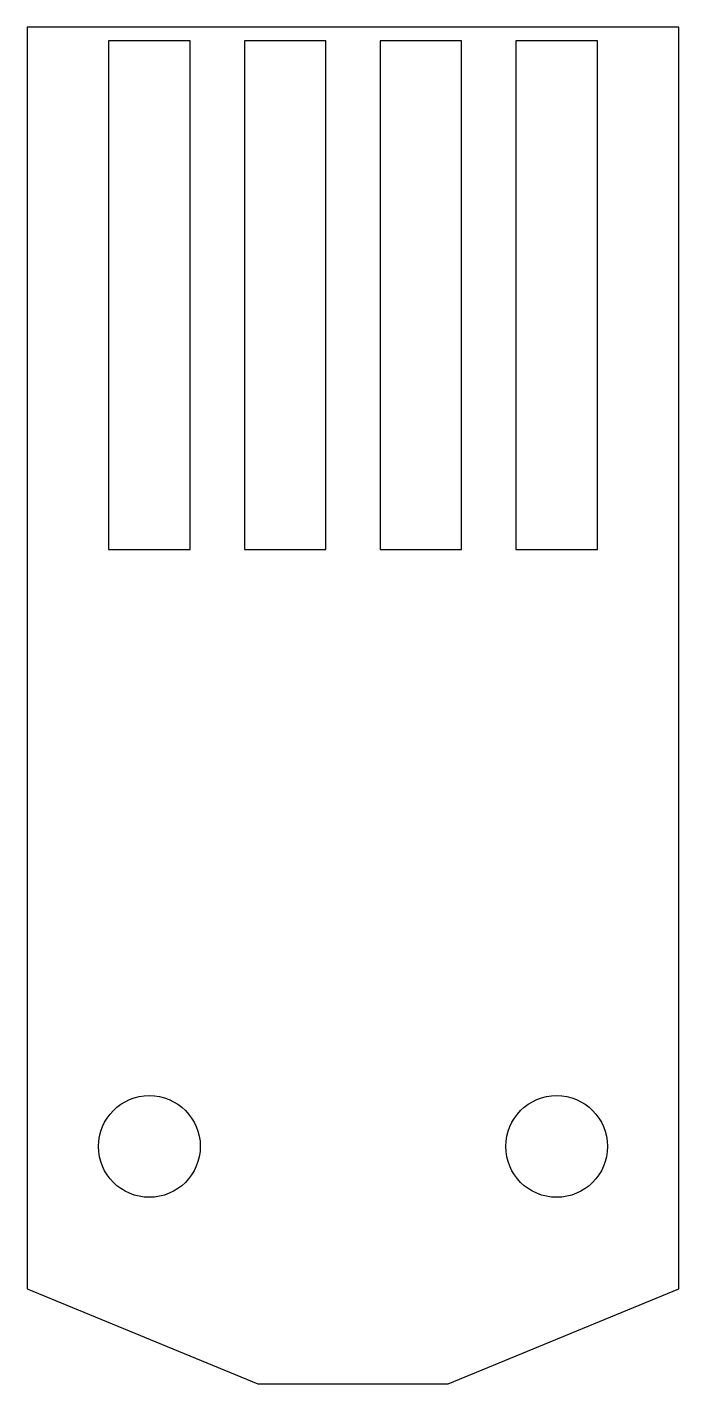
# Model space of a CAD drawing. Header units: millimetres. Extents: x -22.4 to -12.8, y -21.8 to -1.8.
import ezdxf

# ---------------------------------------------------------------- set-up
doc = ezdxf.new("R2010")
doc.units = ezdxf.units.MM

msp = doc.modelspace()

# ---------------------------------------------------------------- linework, layer by layer
at = {"color": 7, "linetype": 'Continuous'}
for p, q in [((-22.383, -1.824), (-22.383, -20.424)), ((-12.783, -1.824), (-22.383, -1.824)), ((-12.783, -20.424), (-12.783, -1.824)), ((-21.183, -2.024), (-21.183, -9.524)), ((-19.983, -2.024), (-21.183, -2.024)), ((-19.983, -9.524), (-19.983, -2.024)), ((-19.183, -2.024), (-19.183, -9.524)), ((-17.983, -2.024), (-19.183, -2.024)), ((-17.983, -9.524), (-17.983, -2.024)), ((-17.183, -2.024), (-17.183, -9.524)), ((-15.983, -2.024), (-17.183, -2.024)), ((-15.983, -9.524), (-15.983, -2.024)), ((-15.183, -2.024), (-15.183, -9.524)), ((-13.983, -2.024), (-15.183, -2.024)), ((-13.983, -9.524), (-13.983, -2.024)), ((-21.183, -9.524), (-19.983, -9.524)), ((-19.183, -9.524), (-17.983, -9.524)), ((-17.183, -9.524), (-15.983, -9.524)), ((-15.183, -9.524), (-13.983, -9.524)), ((-22.383, -20.424), (-18.983, -21.824)), ((-16.183, -21.824), (-12.783, -20.424)), ((-18.983, -21.824), (-16.183, -21.824))]:
    msp.add_line(p, q, dxfattribs=at)
for centre in [(-20.583, -18.324), (-14.583, -18.324)]:
    msp.add_circle(centre, 0.75, dxfattribs=at)

doc.saveas('drawing.dxf')
